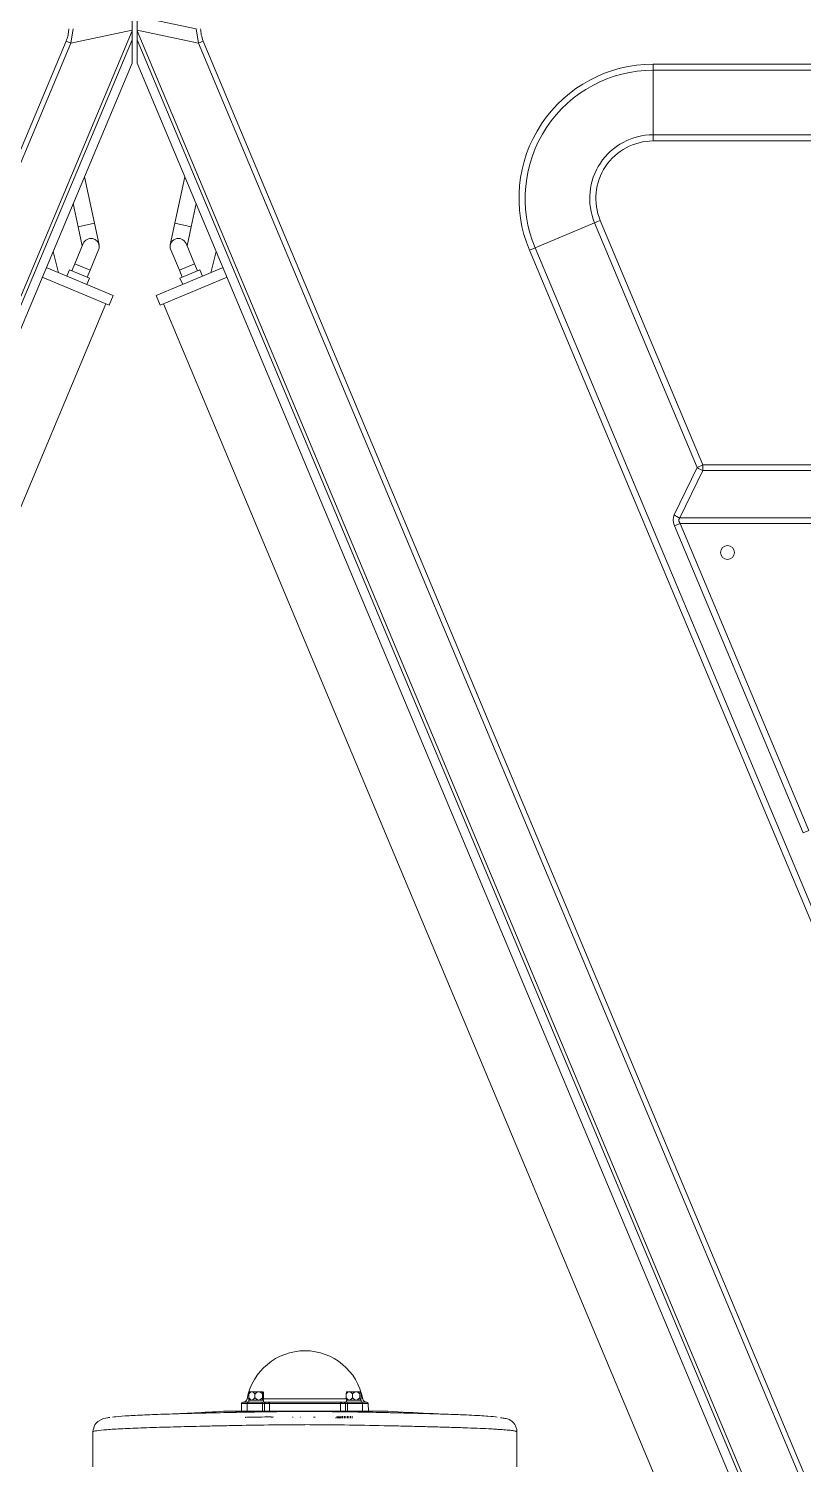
# Model space of a CAD drawing. Header units: millimetres. Extents: x 113490 to 142599, y -20467 to 115.
# Drawn here: x 125877 to 126322, y -7066 to -6241 of the extents above; entities that cross this region are included whole.
import ezdxf

# ---------------------------------------------------------------- set-up
doc = ezdxf.new("R2010")
doc.units = ezdxf.units.MM
doc.layers.add('DV1_0', color=7, linetype='Continuous')

msp = doc.modelspace()

# ---------------------------------------------------------------- linework, layer by layer
at = {"layer": 'DV1_0', "color": 7, "linetype": 'Continuous', "lineweight": 15}
for p, q in [((125936.26, -6242), (125936.26, -6234.07)), ((125939.26, -6234.07), (125939.26, -6242)), ((125936.26, -6242.4), (125936.26, -6242)), ((125936.26, -6247.54), (125936.26, -6242.4)), ((125939.26, -6242), (125939.26, -6242.4)), ((125939.26, -6242.4), (125939.26, -6247.54)), ((125936.26, -6248.17), (125936.26, -6247.54)), ((125936.26, -6248.17), (125936.26, -6260.87)), ((125939.26, -6248.17), (125939.26, -6247.54)), ((125939.26, -6248.17), (125939.26, -6260.87)), ((125936.26, -6260.87), (125583.38, -7102.39)), ((125939.26, -6260.87), (126292.14, -7102.39)), ((125914.63, -6352.93), (125908.88, -6326.16)), ((125966.64, -6326.16), (125960.89, -6352.93)), ((125902.44, -6341.52), (125905.32, -6354.93)), ((125970.2, -6354.93), (125973.08, -6341.52)), ((125905.32, -6354.93), (125907.67, -6365.89)), ((125917.29, -6365.35), (125914.63, -6352.93)), ((125960.89, -6352.93), (125958.23, -6365.35)), ((125967.85, -6365.89), (125970.2, -6354.93)), ((125908.25, -6364.51), (125903.34, -6376.22)), ((125972.18, -6376.22), (125967.27, -6364.51)), ((125894.07, -6381.33), (125890.89, -6369.07)), ((125912.12, -6379.9), (125917.03, -6368.19)), ((125958.49, -6368.19), (125963.41, -6379.9)), ((125984.63, -6369.07), (125981.46, -6381.33)), ((125886.99, -6378.37), (125925.39, -6394.47)), ((125900.38, -6379.64), (125898.84, -6383.33)), ((125911.75, -6384.41), (125900.38, -6379.64)), ((125903.34, -6376.22), (125901.68, -6380.19)), ((125910.45, -6383.87), (125912.12, -6379.9)), ((125988.53, -6378.37), (125950.13, -6394.47)), ((125963.41, -6379.9), (125965.07, -6383.87)), ((125963.78, -6384.41), (125975.14, -6379.64)), ((125973.85, -6380.19), (125972.18, -6376.22)), ((125976.69, -6383.33), (125975.14, -6379.64)), ((125884.67, -6383.9), (125923.07, -6400)), ((125910.2, -6388.1), (125911.75, -6384.41)), ((125990.85, -6383.9), (125952.46, -6400)), ((125963.78, -6384.41), (125965.32, -6388.1)), ((125564.17, -7250.69), (125921.22, -6399.23)), ((125923.07, -6400), (125925.39, -6394.47)), ((125950.13, -6394.47), (125952.46, -6400)), ((125954.3, -6399.23), (126311.35, -7250.69)), ((126003.27, -7025.47), (126003.27, -7027.54)), ((126005.06, -7024.09), (126003.57, -7024.09)), ((126008.98, -7024.09), (126005.06, -7024.09)), ((126006.85, -7025.47), (126006.85, -7027.54)), ((126011.46, -7024.09), (126008.98, -7024.09)), ((126011.12, -7027.54), (126011.12, -7025.47)), ((126011.81, -7027.54), (126011.81, -7025.47)), ((126059.28, -7025.47), (126059.28, -7027.54)), ((126061.04, -7024.09), (126059.61, -7024.09)), ((126064.95, -7024.09), (126061.04, -7024.09)), ((126062.8, -7025.47), (126062.8, -7027.54)), ((126067.49, -7024.09), (126064.95, -7024.09)), ((126067.1, -7027.54), (126067.1, -7025.47)), ((126067.88, -7027.54), (126067.88, -7025.47)), ((125999.15, -7030.87), (125999.12, -7035.19)), ((126003.3, -7030.11), (125999.92, -7030.11)), ((126002.45, -7030.87), (126002.42, -7035.19)), ((126010.6, -7030.11), (126003.22, -7030.11)), ((126011.78, -7028.92), (126003.3, -7028.92)), ((126003.3, -7028.92), (126003.3, -7030.11)), ((126013.6, -7030.11), (126010.6, -7030.11)), ((126011.78, -7030.11), (126011.78, -7028.92)), ((126057.52, -7030.11), (126013.6, -7030.11)), ((126060.52, -7030.11), (126057.52, -7030.11)), ((126067.82, -7028.92), (126059.34, -7028.92)), ((126059.34, -7028.92), (126059.34, -7030.11)), ((126067.9, -7030.11), (126060.52, -7030.11)), ((126067.82, -7030.11), (126067.82, -7028.92)), ((126067.9, -7030.11), (126071.2, -7030.11)), ((126068.7, -7035.19), (126068.66, -7030.87)), ((126072, -7035.19), (126071.96, -7030.87)), ((126002.5, -7035.19), (125992.6, -7035.19)), ((126002.42, -7035.19), (126008.7, -7035.19)), ((126029.59, -7035.19), (126008.7, -7035.19)), ((126016.81, -7038.68), (126016.46, -7038.71)), ((126017.18, -7038.66), (126016.81, -7038.68)), ((126017.59, -7038.63), (126017.18, -7038.66)), ((126062.41, -7035.19), (126029.59, -7035.19)), ((126032.96, -7038.73), (126032.97, -7038.71)), ((126032.97, -7038.71), (126033.01, -7038.7)), ((126033.01, -7038.7), (126033.08, -7038.68)), ((126033.08, -7038.68), (126033.17, -7038.66)), ((126033.17, -7038.66), (126033.29, -7038.64)), ((126040.55, -7038.64), (126040.88, -7038.66)), ((126040.88, -7038.66), (126041.14, -7038.68)), ((126041.14, -7038.68), (126041.39, -7038.72)), ((126052.97, -7039.03), (126053.12, -7039.02)), ((126053.89, -7039.38), (126053.89, -7038.37)), ((126054.3, -7039.35), (126054.3, -7038.34)), ((126054.79, -7039.32), (126054.79, -7038.31)), ((126055.34, -7039.3), (126055.34, -7038.28)), ((126055.97, -7039.27), (126055.97, -7038.26)), ((126056.66, -7039.25), (126056.66, -7038.24)), ((126057.4, -7039.24), (126057.4, -7038.22)), ((126058.19, -7039.22), (126058.19, -7038.21)), ((126059.03, -7039.21), (126059.03, -7038.2)), ((126059.91, -7039.21), (126059.91, -7038.19)), ((126060.83, -7039.21), (126060.83, -7038.19)), ((126061.78, -7039.21), (126061.78, -7038.2)), ((126062.41, -7035.19), (126068.7, -7035.19)), ((126062.75, -7039.22), (126062.75, -7038.2)), ((126078.52, -7035.19), (126068.61, -7035.19)), ((125913.78, -7047.15), (125913.78, -7067.31)), ((126157.34, -7067.31), (126157.34, -7047.15))]:
    msp.add_line(p, q, dxfattribs=at)
at = {"layer": 'DV1_0', "color": 7, "linetype": 'Continuous', "lineweight": 20}
for p, q in [((125939.26, -6234.07), (125973.02, -6241.13)), ((125508.65, -7262.15), (125936.26, -6242.4)), ((125901.13, -6249.35), (125902.5, -6241.13)), ((125901.13, -6249.35), (125936.26, -6242)), ((125939.26, -6242), (125974.4, -6249.35)), ((125939.26, -6242.4), (126366.88, -7262.15)), ((125973.02, -6241.13), (125974.4, -6249.35)), ((125486.38, -7230.65), (125898.36, -6248.19)), ((125489.15, -7231.81), (125901.13, -6249.35)), ((125510.48, -7262.92), (125936.26, -6247.54)), ((125898.36, -6248.19), (125901.13, -6249.35)), ((125939.26, -6247.54), (126365.05, -7262.92)), ((125977.16, -6248.19), (125974.4, -6249.35)), ((125974.4, -6249.35), (126386.37, -7231.81)), ((125977.16, -6248.19), (126389.14, -7230.65)), ((126235.6, -6261.47), (126353.28, -6261.47)), ((126235.6, -6265.01), (126235.6, -6261.47)), ((126235.6, -6302.08), (126235.6, -6265.01)), ((126235.6, -6265.01), (126353.28, -6265.01)), ((126235.6, -6302.08), (126353.28, -6302.08)), ((126235.6, -6305.61), (126235.6, -6302.08)), ((126235.6, -6305.61), (126353.28, -6305.61)), ((125914.63, -6352.93), (125905.32, -6354.93)), ((125960.89, -6352.93), (125970.2, -6354.93)), ((126201.97, -6352.64), (126167.78, -6366.98)), ((126205.23, -6351.28), (126201.97, -6352.64)), ((126260.87, -6493.1), (126201.97, -6352.64)), ((126264.13, -6491.73), (126205.23, -6351.28)), ((126167.78, -6366.98), (126164.52, -6368.35)), ((126439.33, -7023.69), (126164.52, -6368.35)), ((126442.59, -7022.32), (126167.78, -6366.98)), ((125912.12, -6379.9), (125903.34, -6376.22)), ((125963.41, -6379.9), (125972.18, -6376.22)), ((126247.69, -6520.32), (126260.87, -6493.1)), ((126250.95, -6522.15), (126264.13, -6494.93)), ((126264.13, -6491.73), (126260.87, -6493.1)), ((126264.13, -6491.73), (126802.39, -6491.73)), ((126264.13, -6494.93), (126264.13, -6491.73)), ((126264.13, -6494.93), (126802.39, -6494.93)), ((126250.95, -6522.15), (126815.57, -6522.15)), ((126251.12, -6525.35), (126247.86, -6526.72)), ((126321.82, -6703.1), (126247.86, -6526.72)), ((126251.12, -6525.35), (126815.4, -6525.35)), ((126325.08, -6701.73), (126251.12, -6525.35)), ((126325.08, -6701.73), (126321.82, -6703.1)), ((126002.45, -7030.87), (125999.15, -7030.87)), ((126002.93, -7028.18), (126002.35, -7028.18)), ((126011.14, -7030.87), (126002.45, -7030.87)), ((126011.16, -7035.19), (126011.14, -7030.87)), ((126011.14, -7030.87), (126012.3, -7030.87)), ((126059.41, -7028.18), (126011.23, -7028.18)), ((126012.3, -7035.19), (126012.3, -7030.87)), ((126055.92, -7030.87), (126015.19, -7030.87)), ((126015.19, -7030.87), (126015.2, -7035.19)), ((126055.92, -7035.19), (126055.92, -7030.87)), ((126058.82, -7030.87), (126058.81, -7035.19)), ((126058.82, -7030.87), (126059.98, -7030.87)), ((126059.98, -7030.87), (126059.95, -7035.19)), ((126068.66, -7030.87), (126059.98, -7030.87)), ((126068.77, -7028.18), (126068.4, -7028.18)), ((126068.66, -7030.87), (126071.96, -7030.87))]:
    msp.add_line(p, q, dxfattribs=at)
at = {"layer": 'DV1_0', "color": 7, "linetype": 'Continuous', "lineweight": 15}
msp.add_circle((126278.26, -6541.99), 4, dxfattribs=at)
at = {"layer": 'DV1_0', "color": 7, "linetype": 'Continuous', "lineweight": 20}
for centre, radius, start, end in [((126235.6, -6338.54), 77.07, 90, 202.75), ((126235.6, -6338.54), 73.54, 90, 202.75), ((126235.6, -6338.54), 36.46, 90, 202.75), ((126235.6, -6338.54), 32.93, 90, 202.75), ((126015.57, -5786.44), 1249.11, 269.55366, 270.48906), ((126020.47, -9679.84), 2644.44, 88.74141, 89.47123), ((126026.62, -9456.34), 2413.32, 88.7066, 89.7877)]:
    msp.add_arc(centre, radius, start, end, dxfattribs=at)
at = {"layer": 'DV1_0', "color": 7, "linetype": 'Continuous', "lineweight": 15}
for centre, radius, start, end in [((125912.64, -6366.35), 4.76, 0, 157.25), ((125912.64, -6366.35), 4.76, 337.25, 0), ((125962.88, -6366.35), 4.76, 22.75, 202.75), ((126035.56, -7034.36), 33.78, 90, 169.4722), ((126035.56, -7034.36), 33.78, 10.5278, 90), ((125999.92, -7030.88), 0.762, 90, 179.5), ((126000.02, -7027.75), 2.36, 270, 349.4722), ((126003.22, -7030.88), 0.762, 90, 179.5), ((126067.9, -7030.88), 0.762, 0.5, 90), ((126071.09, -7027.75), 2.36, 190.5278, 270), ((126071.2, -7030.88), 0.762, 0.5, 90), ((125874.12, -5093.05), 1945.67, 271.97714, 272.00483), ((125874.12, -5093.05), 1945.67, 272.45479, 273.43819), ((126015.57, -5786.44), 1249.11, 268.81079, 269.55366), ((126033.97, -7491.66), 456.22, 90.62324, 90.97175), ((125847.22, -9181.04), 2150.04, 85.15474, 85.16651), ((126035.49, -7631.74), 596.31, 89.09808, 90.62262), ((126217.64, -4626.14), 2412.98, 266.73742, 267.83829)]:
    msp.add_arc(centre, radius, start, end, dxfattribs=at)
at = {"layer": 'DV1_0', "color": 7, "linetype": 'Continuous', "lineweight": 20}
for centre, major_axis, ratio, start_param, end_param in [((126092.24, -6259.15), (116.37, -20.65), 0.354256, 3.204443, 3.366071), ((126264.13, -6491.73), (4.5, -2.18), 0.600003, 4.2257, 4.995183), ((126258.68, -6526.71), (-10.61, 7.07), 0.665415, 0.091279, 0.78667), ((126250.95, -6518.95), (4.5, -2.18), 0.600003, 4.2257, 4.995183), ((126010.6, -7030.88), (0, 0.762), 0.707107, 4.721116, 6.283185), ((126060.52, -7030.88), (0, 0.762), 0.707107, 0, 1.56207)]:
    msp.add_ellipse(centre, major_axis=major_axis, ratio=ratio, start_param=start_param, end_param=end_param, dxfattribs=at)
at = {"layer": 'DV1_0', "color": 7, "linetype": 'Continuous', "lineweight": 15}
for centre, start_param, end_param in [((126013.91, -7030.85), 0.785423, 2.164435), ((126057.2, -7030.85), 0.977157, 2.356168)]:
    msp.add_ellipse(centre, major_axis=(-2.29, 0), ratio=0.011258, start_param=start_param, end_param=end_param, dxfattribs=at)
at = {"layer": 'DV1_0', "color": 7, "linetype": 'Continuous', "lineweight": 20}
msp.add_open_spline([(125898.36, -6248.19), (125898.55, -6247.73), (125898.91, -6246.8), (125899.31, -6245.5), (125899.64, -6244.04), (125899.84, -6242.55), (125899.88, -6241.6), (125899.88, -6241.13)], degree=3, dxfattribs=at)
for points, knots in [([(126251.12, -6525.35), (126251.02, -6525.23), (126250.84, -6525), (126250.63, -6524.65), (126250.48, -6524.32), (126250.38, -6523.99), (126250.33, -6523.68), (126250.34, -6523.37), (126250.39, -6523.07), (126250.5, -6522.77), (126250.68, -6522.45), (126250.85, -6522.25), (126250.95, -6522.15)], [0, 0, 0, 0, 0.110169, 0.212602, 0.309753, 0.403013, 0.494121, 0.584543, 0.676672, 0.773904, 0.880334, 1, 1, 1, 1]), ([(126012.3, -7030.87), (126012.3, -7030.85), (126012.3, -7030.82), (126012.31, -7030.78), (126012.32, -7030.73), (126012.34, -7030.69), (126012.36, -7030.64), (126012.38, -7030.6), (126012.41, -7030.56), (126012.45, -7030.51), (126012.5, -7030.46), (126012.58, -7030.39), (126012.71, -7030.31), (126012.88, -7030.23), (126013.06, -7030.18), (126013.23, -7030.14), (126013.41, -7030.12), (126013.53, -7030.12), (126013.6, -7030.11)], [0, 0, 0, 0, 0.015388, 0.031491, 0.048807, 0.067739, 0.088596, 0.111609, 0.136953, 0.164755, 0.205125, 0.25094, 0.363083, 0.500536, 0.615759, 0.750227, 0.860573, 1, 1, 1, 1]), ([(126013.6, -7030.11), (126013.66, -7030.12), (126013.77, -7030.12), (126013.93, -7030.13), (126014.08, -7030.15), (126014.22, -7030.17), (126014.34, -7030.2), (126014.47, -7030.23), (126014.61, -7030.28), (126014.74, -7030.34), (126014.87, -7030.4), (126014.97, -7030.47), (126015.05, -7030.55), (126015.11, -7030.62), (126015.16, -7030.7), (126015.19, -7030.78), (126015.19, -7030.84), (126015.19, -7030.87)], [0, 0, 0, 0, 0.102307, 0.196945, 0.283877, 0.363068, 0.434489, 0.498121, 0.590685, 0.672982, 0.745104, 0.807229, 0.858561, 0.902419, 0.9396, 0.971428, 1, 1, 1, 1]), ([(126055.92, -7030.87), (126055.92, -7030.85), (126055.93, -7030.82), (126055.94, -7030.77), (126055.95, -7030.72), (126055.98, -7030.68), (126056.01, -7030.63), (126056.04, -7030.58), (126056.12, -7030.5), (126056.26, -7030.4), (126056.46, -7030.29), (126056.71, -7030.21), (126056.96, -7030.16), (126057.23, -7030.12), (126057.42, -7030.12), (126057.52, -7030.11)], [0, 0, 0, 0, 0.016882, 0.034533, 0.053507, 0.074252, 0.097109, 0.122333, 0.150111, 0.252587, 0.384286, 0.517674, 0.676873, 0.822236, 1, 1, 1, 1]), ([(126057.52, -7030.11), (126057.56, -7030.12), (126057.65, -7030.12), (126057.77, -7030.13), (126057.91, -7030.14), (126058.06, -7030.18), (126058.24, -7030.23), (126058.4, -7030.31), (126058.54, -7030.39), (126058.64, -7030.48), (126058.7, -7030.55), (126058.75, -7030.63), (126058.79, -7030.7), (126058.81, -7030.79), (126058.82, -7030.84), (126058.82, -7030.87)], [0, 0, 0, 0, 0.097161, 0.180487, 0.24998, 0.383109, 0.499641, 0.637121, 0.749338, 0.809244, 0.86086, 0.904662, 0.941434, 0.972495, 1, 1, 1, 1]), ([(125998.7, -7035.91), (126000.1, -7035.88), (126003.14, -7035.82), (126009.18, -7035.72), (126015.51, -7035.62), (126020.96, -7035.55), (126024.07, -7035.52), (126025.53, -7035.51), (126026.24, -7035.51)], [0.90784206, 0.90784206, 0.90784206, 0.90784206, 0.92229828, 0.93912449, 0.96931658, 0.98563556, 0.99310045, 1, 1, 1, 1]), ([(126081.47, -7035.28), (126081.47, -7035.28), (126081.04, -7035.28), (126079.07, -7035.29), (126075.83, -7035.29), (126071.99, -7035.3), (126068.66, -7035.31), (126065.74, -7035.33), (126062.74, -7035.34), (126059.5, -7035.36), (126056.74, -7035.39), (126054.39, -7035.41), (126052.72, -7035.43), (126050.82, -7035.45), (126049.19, -7035.47), (126047.68, -7035.48), (126046.69, -7035.49), (126045.76, -7035.5), (126045.16, -7035.5), (126044.88, -7035.51)], [0.5098015, 0.5098015, 0.5098015, 0.5098015, 0.5693563, 0.6263063, 0.6956641, 0.7514118, 0.78464, 0.8135815, 0.8462852, 0.8752515, 0.9060268, 0.9211128, 0.9371997, 0.9489266, 0.9691479, 0.9777053, 0.9857216, 0.9931627, 1, 1, 1, 1]), ([(125913.78, -7047.15), (125913.78, -7047.13), (125913.79, -7047.11), (125913.86, -7046.99), (125914.08, -7046.89), (125914.81, -7046.69), (125915.33, -7046.6), (125917.34, -7046.3), (125919.25, -7046.11), (125922.97, -7045.83), (125924.34, -7045.74), (125927.39, -7045.55), (125929.07, -7045.46), (125934.45, -7045.19), (125938.52, -7045.02), (125945.32, -7044.78), (125947.7, -7044.69), (125952.71, -7044.54), (125955.34, -7044.46), (125963.46, -7044.23), (125969.2, -7044.09), (125978.29, -7043.88), (125981.4, -7043.81), (125987.79, -7043.68), (125991.07, -7043.61), (126000.97, -7043.42), (126007.71, -7043.31), (126018.02, -7043.16), (126021.49, -7043.12), (126028.5, -7043.05), (126032.04, -7043.04), (126035.56, -7043.04)], [0.430826, 0.430826, 0.430826, 0.430826, 0.4375, 0.4375, 0.46875, 0.46875, 0.5, 0.5, 0.5625, 0.5625, 0.59375, 0.59375, 0.625, 0.625, 0.6875, 0.6875, 0.71875, 0.71875, 0.75, 0.75, 0.8125, 0.8125, 0.84375, 0.84375, 0.875, 0.875, 0.9375, 0.9375, 0.96875, 0.96875, 1, 1, 1, 1]), ([(126081.09, -7043.63), (126084.78, -7043.71), (126088.4, -7043.78), (126091.96, -7043.86), (126092.85, -7043.88), (126093.74, -7043.9), (126094.61, -7043.92), (126095.49, -7043.94), (126096.36, -7043.96), (126097.22, -7043.98), (126098.95, -7044.02), (126100.64, -7044.06), (126102.3, -7044.1), (126105.63, -7044.18), (126108.84, -7044.26), (126111.93, -7044.35), (126115.02, -7044.44), (126117.99, -7044.52), (126120.84, -7044.61), (126122.26, -7044.66), (126123.66, -7044.7), (126125.02, -7044.75), (126126.39, -7044.8), (126127.71, -7044.85), (126128.99, -7044.89), (126131.55, -7044.99), (126133.95, -7045.08), (126136.18, -7045.18), (126138.42, -7045.28), (126140.49, -7045.38), (126142.4, -7045.48), (126143.35, -7045.54), (126144.26, -7045.59), (126145.14, -7045.64), (126145.57, -7045.67), (126146, -7045.69), (126146.41, -7045.72), (126146.83, -7045.75), (126147.23, -7045.77), (126147.62, -7045.8), (126149.2, -7045.91), (126150.57, -7046.01), (126151.76, -7046.12), (126152.95, -7046.23), (126153.95, -7046.34), (126154.76, -7046.45), (126155.57, -7046.56), (126156.2, -7046.67), (126156.63, -7046.78), (126156.74, -7046.81), (126156.83, -7046.84), (126156.92, -7046.87), (126157, -7046.89), (126157.07, -7046.92), (126157.13, -7046.95), (126157.25, -7047.01), (126157.32, -7047.06), (126157.33, -7047.12), (126157.34, -7047.13), (126157.34, -7047.14), (126157.34, -7047.15)], [0, 0, 0, 0, 0.0355815, 0.0355815, 0.0355815, 0.0444768, 0.0444768, 0.0444768, 0.0533722, 0.0533722, 0.0533722, 0.0711629, 0.0711629, 0.0711629, 0.1067444, 0.1067444, 0.1067444, 0.1423258, 0.1423258, 0.1423258, 0.1601165, 0.1601165, 0.1601165, 0.1779073, 0.1779073, 0.1779073, 0.2134887, 0.2134887, 0.2134887, 0.2490702, 0.2490702, 0.2490702, 0.2668609, 0.2668609, 0.2668609, 0.2757563, 0.2757563, 0.2757563, 0.2846516, 0.2846516, 0.2846516, 0.3202331, 0.3202331, 0.3202331, 0.3558145, 0.3558145, 0.3558145, 0.391396, 0.391396, 0.391396, 0.4002913, 0.4002913, 0.4002913, 0.4091867, 0.4091867, 0.4091867, 0.4269774, 0.4269774, 0.4269774, 0.4302722, 0.4302722, 0.4302722, 0.4302722])]:
    msp.add_open_spline(points, degree=3, knots=knots, dxfattribs=at)
at = {"layer": 'DV1_0', "color": 7, "linetype": 'Continuous', "lineweight": 15}
for points, knots in [([(126003.27, -7025.47), (126003.29, -7025.3), (126003.32, -7025.14), (126003.37, -7024.83), (126003.39, -7024.68), (126003.45, -7024.42), (126003.48, -7024.31), (126003.55, -7024.14), (126003.58, -7024.09), (126003.62, -7024.09)], [0, 0, 0, 0, 0.25, 0.25, 0.5, 0.5, 0.75, 0.75, 1, 1, 1, 1]), ([(126005.06, -7024.09), (126004.88, -7024.09), (126004.7, -7024.14), (126004.36, -7024.3), (126004.21, -7024.42), (126003.91, -7024.68), (126003.78, -7024.82), (126003.51, -7025.14), (126003.39, -7025.3), (126003.27, -7025.47)], [0, 0, 0, 0, 0.25, 0.25, 0.5, 0.5, 0.75, 0.75, 1, 1, 1, 1]), ([(126006.85, -7025.47), (126006.73, -7025.3), (126006.61, -7025.14), (126006.35, -7024.83), (126006.21, -7024.68), (126005.92, -7024.42), (126005.76, -7024.31), (126005.42, -7024.14), (126005.24, -7024.09), (126005.06, -7024.09)], [0, 0, 0, 0, 0.25, 0.25, 0.5, 0.5, 0.75, 0.75, 1, 1, 1, 1]), ([(126008.98, -7024.09), (126008.77, -7024.09), (126008.56, -7024.14), (126008.15, -7024.3), (126007.97, -7024.42), (126007.62, -7024.67), (126007.45, -7024.82), (126007.14, -7025.14), (126006.99, -7025.3), (126006.85, -7025.47)], [0, 0, 0, 0, 0.25, 0.25, 0.5, 0.5, 0.75, 0.75, 1, 1, 1, 1]), ([(126011.12, -7025.47), (126010.98, -7025.3), (126010.83, -7025.14), (126010.52, -7024.83), (126010.35, -7024.68), (126010, -7024.42), (126009.81, -7024.31), (126009.41, -7024.14), (126009.2, -7024.09), (126008.98, -7024.09)], [0, 0, 0, 0, 0.25, 0.25, 0.5, 0.5, 0.75, 0.75, 1, 1, 1, 1]), ([(126011.46, -7024.09), (126011.43, -7024.09), (126011.39, -7024.14), (126011.33, -7024.3), (126011.3, -7024.42), (126011.24, -7024.68), (126011.22, -7024.82), (126011.16, -7025.14), (126011.14, -7025.3), (126011.12, -7025.47)], [0, 0, 0, 0, 0.25, 0.25, 0.5, 0.5, 0.75, 0.75, 1, 1, 1, 1]), ([(126011.81, -7025.47), (126011.79, -7025.3), (126011.76, -7025.14), (126011.71, -7024.83), (126011.69, -7024.68), (126011.63, -7024.42), (126011.6, -7024.31), (126011.53, -7024.14), (126011.5, -7024.09), (126011.46, -7024.09)], [0, 0, 0, 0, 0.25, 0.25, 0.5, 0.5, 0.75, 0.75, 1, 1, 1, 1]), ([(126059.28, -7025.47), (126059.3, -7025.3), (126059.33, -7025.14), (126059.39, -7024.83), (126059.42, -7024.68), (126059.48, -7024.42), (126059.51, -7024.31), (126059.59, -7024.14), (126059.63, -7024.09), (126059.67, -7024.09)], [0, 0, 0, 0, 0.25, 0.25, 0.5, 0.5, 0.75, 0.75, 1, 1, 1, 1]), ([(126061.04, -7024.09), (126060.86, -7024.09), (126060.69, -7024.14), (126060.35, -7024.3), (126060.2, -7024.42), (126059.91, -7024.68), (126059.77, -7024.82), (126059.52, -7025.14), (126059.39, -7025.3), (126059.28, -7025.47)], [0, 0, 0, 0, 0.25, 0.25, 0.5, 0.5, 0.75, 0.75, 1, 1, 1, 1]), ([(126062.8, -7025.47), (126062.68, -7025.3), (126062.56, -7025.14), (126062.3, -7024.83), (126062.17, -7024.68), (126061.88, -7024.42), (126061.72, -7024.31), (126061.39, -7024.14), (126061.22, -7024.09), (126061.04, -7024.09)], [0, 0, 0, 0, 0.25, 0.25, 0.5, 0.5, 0.75, 0.75, 1, 1, 1, 1]), ([(126064.95, -7024.09), (126064.73, -7024.09), (126064.52, -7024.14), (126064.11, -7024.3), (126063.93, -7024.42), (126063.57, -7024.68), (126063.41, -7024.82), (126063.09, -7025.14), (126062.94, -7025.3), (126062.8, -7025.47)], [0, 0, 0, 0, 0.25, 0.25, 0.5, 0.5, 0.75, 0.75, 1, 1, 1, 1]), ([(126067.1, -7025.47), (126066.96, -7025.3), (126066.81, -7025.14), (126066.49, -7024.83), (126066.33, -7024.68), (126065.98, -7024.42), (126065.79, -7024.31), (126065.38, -7024.14), (126065.17, -7024.09), (126064.95, -7024.09)], [0, 0, 0, 0, 0.25, 0.25, 0.5, 0.5, 0.75, 0.75, 1, 1, 1, 1]), ([(126067.49, -7024.09), (126067.45, -7024.09), (126067.41, -7024.14), (126067.34, -7024.3), (126067.3, -7024.42), (126067.24, -7024.68), (126067.21, -7024.82), (126067.15, -7025.14), (126067.12, -7025.3), (126067.1, -7025.47)], [0, 0, 0, 0, 0.25, 0.25, 0.5, 0.5, 0.75, 0.75, 1, 1, 1, 1]), ([(126067.88, -7025.47), (126067.85, -7025.3), (126067.82, -7025.14), (126067.77, -7024.83), (126067.74, -7024.68), (126067.67, -7024.42), (126067.64, -7024.31), (126067.57, -7024.14), (126067.53, -7024.09), (126067.49, -7024.09)], [0, 0, 0, 0, 0.25, 0.25, 0.5, 0.5, 0.75, 0.75, 1, 1, 1, 1]), ([(126003.27, -7027.54), (126003.29, -7027.71), (126003.32, -7027.88), (126003.37, -7028.19), (126003.39, -7028.34), (126003.45, -7028.6), (126003.48, -7028.71), (126003.55, -7028.87), (126003.58, -7028.92), (126003.62, -7028.92)], [0, 0, 0, 0, 0.25, 0.25, 0.5, 0.5, 0.75, 0.75, 1, 1, 1, 1]), ([(126005.06, -7028.92), (126004.88, -7028.92), (126004.7, -7028.87), (126004.36, -7028.71), (126004.21, -7028.6), (126003.91, -7028.34), (126003.78, -7028.19), (126003.51, -7027.88), (126003.39, -7027.71), (126003.27, -7027.54)], [0, 0, 0, 0, 0.25, 0.25, 0.5, 0.5, 0.75, 0.75, 1, 1, 1, 1]), ([(126006.85, -7027.54), (126006.73, -7027.71), (126006.61, -7027.88), (126006.35, -7028.19), (126006.21, -7028.34), (126005.92, -7028.6), (126005.76, -7028.71), (126005.42, -7028.87), (126005.24, -7028.92), (126005.06, -7028.92)], [0, 0, 0, 0, 0.25, 0.25, 0.5, 0.5, 0.75, 0.75, 1, 1, 1, 1]), ([(126008.98, -7028.92), (126008.77, -7028.92), (126008.56, -7028.87), (126008.15, -7028.71), (126007.97, -7028.6), (126007.62, -7028.34), (126007.45, -7028.19), (126007.14, -7027.88), (126006.99, -7027.71), (126006.85, -7027.54)], [0, 0, 0, 0, 0.25, 0.25, 0.5, 0.5, 0.75, 0.75, 1, 1, 1, 1]), ([(126011.12, -7027.54), (126010.98, -7027.71), (126010.83, -7027.88), (126010.52, -7028.19), (126010.35, -7028.34), (126010, -7028.6), (126009.81, -7028.71), (126009.41, -7028.87), (126009.2, -7028.92), (126008.98, -7028.92)], [0, 0, 0, 0, 0.25, 0.25, 0.5, 0.5, 0.75, 0.75, 1, 1, 1, 1]), ([(126011.46, -7028.92), (126011.43, -7028.92), (126011.39, -7028.87), (126011.33, -7028.71), (126011.3, -7028.6), (126011.24, -7028.34), (126011.22, -7028.19), (126011.16, -7027.88), (126011.14, -7027.71), (126011.12, -7027.54)], [0, 0, 0, 0, 0.25, 0.25, 0.5, 0.5, 0.75, 0.75, 1, 1, 1, 1]), ([(126011.81, -7027.54), (126011.79, -7027.71), (126011.76, -7027.88), (126011.71, -7028.19), (126011.69, -7028.34), (126011.63, -7028.6), (126011.6, -7028.71), (126011.53, -7028.87), (126011.5, -7028.92), (126011.46, -7028.92)], [0, 0, 0, 0, 0.25, 0.25, 0.5, 0.5, 0.75, 0.75, 1, 1, 1, 1]), ([(126012.53, -7030.11), (126012.43, -7030.11), (126012.27, -7030.05), (126011.96, -7029.98), (126011.9, -7029.97), (126011.82, -7029.95)], [0, 0, 0, 0, 0.25, 0.25, 0.3182501, 0.3182501, 0.3182501, 0.3182501]), ([(126059.28, -7029.96), (126059.22, -7029.97), (126059.15, -7029.98), (126058.97, -7030.02), (126058.87, -7030.05), (126058.7, -7030.1), (126058.64, -7030.11), (126058.59, -7030.11)], [0.685597, 0.685597, 0.685597, 0.685597, 0.75, 0.75, 0.875, 0.875, 1, 1, 1, 1]), ([(126059.28, -7027.54), (126059.3, -7027.71), (126059.33, -7027.88), (126059.39, -7028.19), (126059.42, -7028.34), (126059.48, -7028.6), (126059.51, -7028.71), (126059.59, -7028.87), (126059.63, -7028.92), (126059.67, -7028.92)], [0, 0, 0, 0, 0.25, 0.25, 0.5, 0.5, 0.75, 0.75, 1, 1, 1, 1]), ([(126061.04, -7028.92), (126060.86, -7028.92), (126060.69, -7028.87), (126060.35, -7028.71), (126060.2, -7028.6), (126059.91, -7028.34), (126059.77, -7028.19), (126059.52, -7027.88), (126059.39, -7027.71), (126059.28, -7027.54)], [0, 0, 0, 0, 0.25, 0.25, 0.5, 0.5, 0.75, 0.75, 1, 1, 1, 1]), ([(126062.8, -7027.54), (126062.68, -7027.71), (126062.56, -7027.88), (126062.3, -7028.19), (126062.17, -7028.34), (126061.88, -7028.6), (126061.72, -7028.71), (126061.39, -7028.87), (126061.22, -7028.92), (126061.04, -7028.92)], [0, 0, 0, 0, 0.25, 0.25, 0.5, 0.5, 0.75, 0.75, 1, 1, 1, 1]), ([(126064.95, -7028.92), (126064.73, -7028.92), (126064.52, -7028.87), (126064.11, -7028.71), (126063.93, -7028.6), (126063.57, -7028.34), (126063.41, -7028.19), (126063.09, -7027.88), (126062.94, -7027.71), (126062.8, -7027.54)], [0, 0, 0, 0, 0.25, 0.25, 0.5, 0.5, 0.75, 0.75, 1, 1, 1, 1]), ([(126067.1, -7027.54), (126066.96, -7027.71), (126066.81, -7027.88), (126066.49, -7028.19), (126066.33, -7028.34), (126065.98, -7028.6), (126065.79, -7028.71), (126065.38, -7028.87), (126065.17, -7028.92), (126064.95, -7028.92)], [0, 0, 0, 0, 0.25, 0.25, 0.5, 0.5, 0.75, 0.75, 1, 1, 1, 1]), ([(126067.49, -7028.92), (126067.45, -7028.92), (126067.41, -7028.87), (126067.34, -7028.71), (126067.3, -7028.6), (126067.24, -7028.34), (126067.21, -7028.19), (126067.15, -7027.88), (126067.12, -7027.71), (126067.1, -7027.54)], [0, 0, 0, 0, 0.25, 0.25, 0.5, 0.5, 0.75, 0.75, 1, 1, 1, 1]), ([(126067.88, -7027.54), (126067.85, -7027.71), (126067.82, -7027.88), (126067.77, -7028.19), (126067.74, -7028.34), (126067.67, -7028.6), (126067.64, -7028.71), (126067.57, -7028.87), (126067.53, -7028.92), (126067.49, -7028.92)], [0, 0, 0, 0, 0.25, 0.25, 0.5, 0.5, 0.75, 0.75, 1, 1, 1, 1]), ([(125923.41, -7038.94), (125922.98, -7038.98), (125921.02, -7039.2), (125918.5, -7039.68), (125914.61, -7042.85), (125914.08, -7045.57), (125913.78, -7047.15)], [0, 0, 0, 0, 0.108672, 0.582635, 0.795468, 1, 1, 1, 1]), ([(125925.03, -7038.65), (125925.61, -7038.58), (125928.1, -7038.33), (125934.05, -7037.9), (125944.5, -7037.38), (125955.26, -7036.99), (125964.88, -7036.7), (125972.53, -7036.49), (125980.58, -7036.29), (125987.69, -7036.13), (125993.6, -7036.01), (125996.88, -7035.94), (125998.57, -7035.91), (125998.7, -7035.91)], [0.5410446, 0.5410446, 0.5410446, 0.5410446, 0.5629085, 0.6259065, 0.6885814, 0.7510763, 0.7815326, 0.8125694, 0.8435324, 0.8735449, 0.8903474, 0.9064598, 0.9078421, 0.9078421, 0.9078421, 0.9078421]), ([(126078.56, -7036.03), (126079.45, -7036.05), (126081.22, -7036.09), (126083.8, -7036.14), (126086.27, -7036.2), (126089.54, -7036.27), (126093.57, -7036.37), (126099.87, -7036.52), (126107.34, -7036.73), (126115.7, -7036.99), (126123.28, -7037.26), (126132.33, -7037.65), (126140.4, -7038.11), (126144.65, -7038.48), (126146.07, -7038.64)], [0, 0, 0, 0, 0.0081127, 0.0160292, 0.0237058, 0.0311005, 0.046759, 0.0623398, 0.0932123, 0.1240011, 0.1556567, 0.186433, 0.2490449, 0.294646, 0.294646, 0.294646, 0.294646]), ([(126157.34, -7047.15), (126157.25, -7046.24), (126157.09, -7044.72), (126155.75, -7042.17), (126152.64, -7039.69), (126151.04, -7039.55), (126148.85, -7039.14), (126147.96, -7039.03)], [0, 0, 0, 0, 0.092564, 0.183156, 0.365319, 0.766778, 1, 1, 1, 1])]:
    msp.add_open_spline(points, degree=3, knots=knots, dxfattribs=at)
for points, degree in [([(126001.78, -7038.92), (126001.48, -7038.84), (126001.17, -7038.75)], 2), ([(126016.03, -7038.6), (126011.42, -7038.63), (126006.81, -7038.68), (126002.2, -7038.74)], 3), ([(126016.46, -7038.71), (126016.25, -7038.66), (126016.03, -7038.6)], 2)]:
    msp.add_open_spline(points, degree=degree, dxfattribs=at)

doc.saveas('drawing.dxf')
